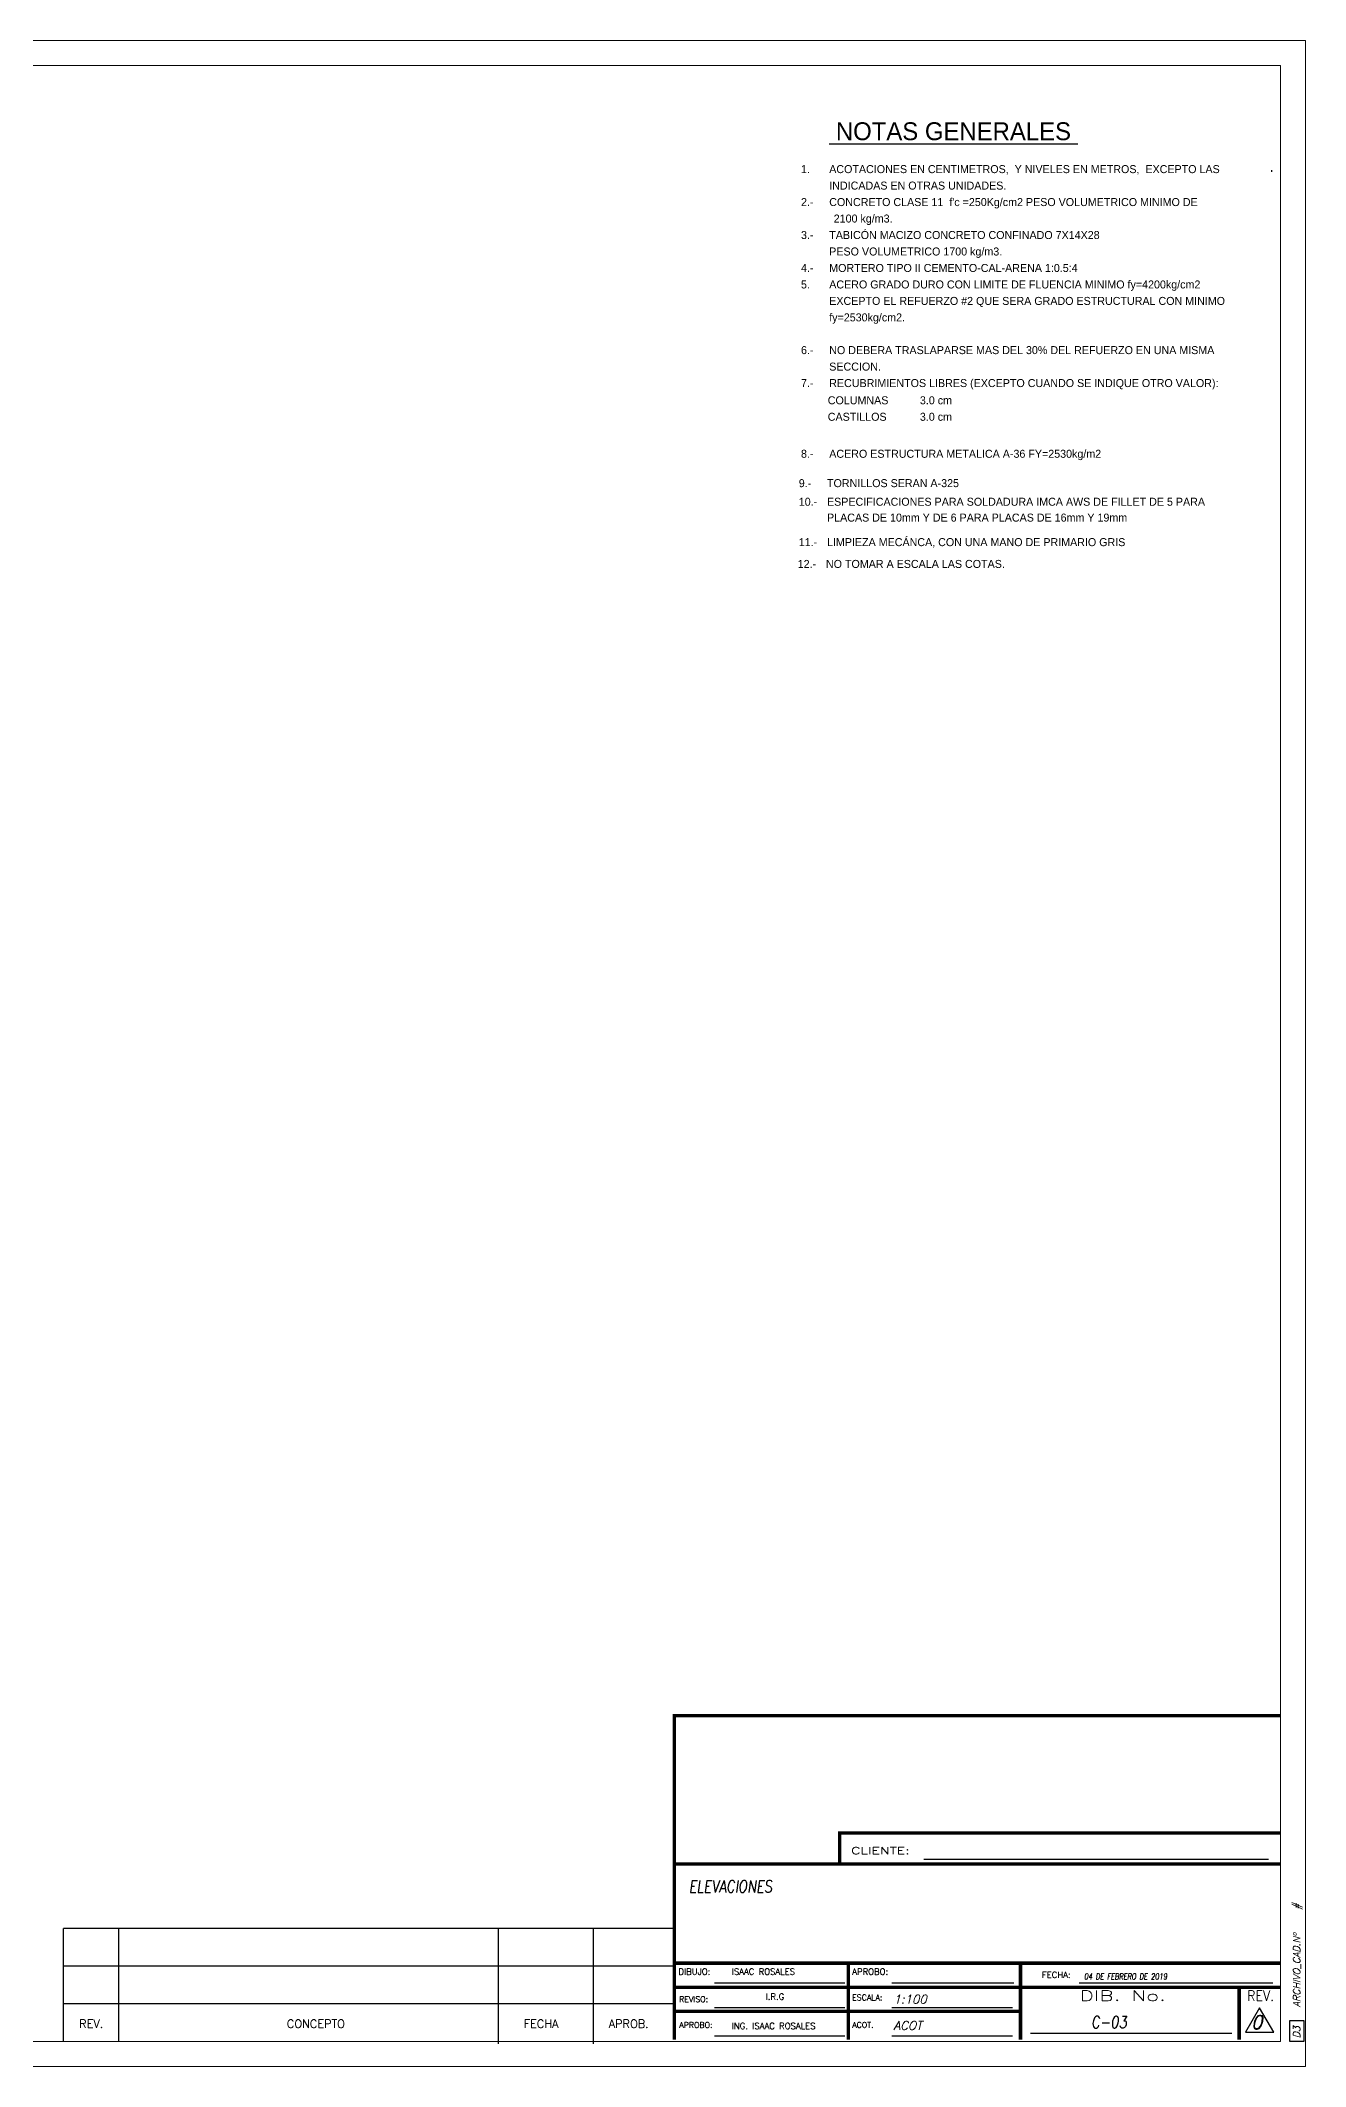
# Model space of a CAD drawing. Header units: millimetres. Extents: x 0 to 11971, y -30495 to 57.
# Drawn here: x 248.4 to 284.3, y 0 to 57.4 of the extents above; entities that cross this region are included whole.
import ezdxf
from ezdxf.enums import TextEntityAlignment as Align

# ---------------------------------------------------------------- set-up
doc = ezdxf.new("R2010")
doc.units = ezdxf.units.MM
for name, pattern in [('CENTER', [50.8, 31.75, -6.35, 6.35, -6.35]), ('HIDDEN', [9.525, 6.35, -3.175]), ('PHANTOM', [2.5, 1.25, -0.25, 0.25, -0.25, 0.25, -0.25])]:
    doc.linetypes.add(name, pattern=pattern)
for name, color, linetype in [('1', 2, 'CENTER'), ('2', 4, 'Continuous'), ('3', 4, 'Continuous'), ('4', 3, 'HIDDEN'), ('6', 7, 'Continuous'), ('7', 1, 'PHANTOM'), ('C', 11, 'Continuous'), ('NOTAS', 5, 'Continuous'), ('TITULO', 242, 'Continuous')]:
    doc.layers.add(name, color=color, linetype=linetype)
doc.styles.add('LEROY', font='stylu.ttf')
doc.styles.add('ROMAND', font='romand.shx', dxfattribs={"width": 0.8, "oblique": 8})

# ---------------------------------------------------------------- blocks, each defined once
blk = doc.blocks.new('NOTAS')
at = {"layer": 'NOTAS', "color": 5}
blk.add_line((156.122, 134.198), (156.122, 134.239), dxfattribs=at)
at = {"layer": 'NOTAS', "color": 5, "style": 'LEROY'}
for s, p in [('1.', (146.118, 134.173)), ('ACOTACIONES EN CENTIMETROS,  Y NIVELES EN METROS,  EXCEPTO LAS', (146.718, 134.173)), ('INDICADAS EN OTRAS UNIDADES.', (146.718, 133.823)), ('2.-', (146.118, 133.473)), ("CONCRETO CLASE 11  f'c =250Kg/cm2 PESO VOLUMETRICO MINIMO DE", (146.718, 133.473)), ('TABICÓN MACIZO CONCRETO CONFINADO 7X14X28', (146.718, 132.773)), ('  2100 kg/m3.', (146.687, 133.123)), ('3.-', (146.118, 132.773)), ('PESO VOLUMETRICO 1700 kg/m3.', (146.718, 132.423)), ('4.-', (146.118, 132.073)), ('MORTERO TIPO II CEMENTO-CAL-ARENA 1:0.5:4', (146.718, 132.073)), ('5.', (146.118, 131.723)), ('ACERO GRADO DURO CON LIMITE DE FLUENCIA MINIMO fy=4200kg/cm2', (146.718, 131.723)), ('EXCEPTO EL REFUERZO #2 QUE SERA GRADO ESTRUCTURAL CON MINIMO', (146.718, 131.373)), ('fy=2530kg/cm2.', (146.718, 131.023)), ('6.-', (146.118, 130.328)), ('NO DEBERA TRASLAPARSE MAS DEL 30% DEL REFUERZO EN UNA MISMA', (146.718, 130.328)), ('SECCION.', (146.718, 129.978)), ('7.-', (146.118, 129.628)), ('RECUBRIMIENTOS LIBRES (EXCEPTO CUANDO SE INDIQUE OTRO VALOR):', (146.718, 129.628)), ('COLUMNAS', (146.687, 129.262)), ('3.0 cm', (148.645, 129.262)), ('CASTILLOS', (146.687, 128.912)), ('3.0 cm', (148.645, 128.912)), ('8.-', (146.118, 128.126)), ('ACERO ESTRUCTURA METALICA A-36 FY=2530kg/m2', (146.718, 128.126)), ('9.-', (146.071, 127.502)), ('TORNILLOS SERAN A-325', (146.671, 127.502)), ('10.-', (146.071, 127.107)), ('ESPECIFICACIONES PARA SOLDADURA IMCA AWS DE FILLET DE 5 PARA ', (146.671, 127.107)), ('PLACAS DE 10mm Y DE 6 PARA PLACAS DE 16mm Y 19mm', (146.671, 126.77)), ('11.-', (146.071, 126.249)), ('LIMPIEZA MECÁNCA, CON UNA MANO DE PRIMARIO GRIS', (146.671, 126.249)), ('12.-', (146.048, 125.786)), ('NO TOMAR A ESCALA LAS COTAS.', (146.648, 125.786))]:
    blk.add_text(s, height=0.17, dxfattribs=at).set_placement(p)
at = {"layer": 'TITULO', "style": 'LEROY'}
blk.add_text('%%U NOTAS GENERALES ', height=0.38, dxfattribs=at).set_placement((146.718, 134.873))

msp = doc.modelspace()

# ---------------------------------------------------------------- linework, layer by layer
at = {"layer": '4', "color": 4, "linetype": 'Continuous'}
for p, q in [((266.3858, 3.9116), (249.077, 3.9116)), ((249.077, 1.7767), (249.077, 3.9116)), ((250.6416, 1.7767), (250.6416, 3.9116)), ((261.4049, 1.7105), (261.4049, 3.9116)), ((264.0994, 0.6431), (264.0994, 3.9116)), ((266.3858, 2.8441), (249.077, 2.8441)), ((249.077, 0.7093), (249.077, 2.8441)), ((250.6416, 0.7093), (250.6416, 2.8441)), ((261.4049, 0.6431), (261.4049, 2.8441)), ((266.3858, 1.7767), (249.077, 1.7767))]:
    msp.add_line(p, q, dxfattribs=at)
at = {"layer": '6', "lineweight": 0}
for points in [[(198.914, 57.3838), (284.2738, 57.3838), (284.2738, 0), (198.914, 0)], [(199.6233, 56.6745), (283.5645, 56.6745), (283.5645, 0.7093), (199.6233, 0.7093)]]:
    msp.add_lwpolyline(points, close=True, dxfattribs=at)
at = {"layer": '6', "const_width": 0.0976}
for points in [[(283.5645, 9.934), (266.3858, 9.934), (266.3858, 0.759)], [(283.5645, 6.6154), (271.0709, 6.6154), (271.0709, 5.7369)], [(283.5645, 5.7369), (266.3858, 5.7369)], [(283.5645, 2.926), (266.3858, 2.926)], [(271.3185, 0.759), (271.3185, 2.926)], [(276.1988, 0.759), (276.1988, 2.926)], [(282.3932, 0.759), (282.3932, 2.2428)], [(276.1988, 1.5595), (266.3858, 1.5595)]]:
    msp.add_lwpolyline(points, dxfattribs=at)
at = {"layer": '6', "const_width": 0.0976, "flags": 128}
msp.add_lwpolyline([(283.5645, 2.2428), (266.3858, 2.2428)], dxfattribs=at)
at = {"layer": '7', "color": 7, "linetype": 'Continuous'}
msp.add_line((273.4558, 5.8759), (283.2207, 5.8759), dxfattribs=at)
at = {"layer": '7', "color": 1, "linetype": 'Continuous'}
for p, q in [((267.5252, 2.368), (271.2165, 2.368)), ((272.5485, 2.368), (276.01, 2.368)), ((277.8644, 2.3675), (283.3509, 2.3675)), ((267.5252, 1.6737), (271.2165, 1.6737)), ((272.5485, 1.6737), (275.9735, 1.6737)), ((267.5252, 0.8698), (271.2165, 0.8698)), ((272.5485, 0.8698), (275.9735, 0.8698)), ((276.4847, 0.9423), (282.1822, 0.9423))]:
    msp.add_line(p, q, dxfattribs=at)
at = {"layer": '7'}
for points in [[(282.9742, 1.6651), (282.5714, 0.9674), (283.377, 0.9674)], [(283.833, 0.7093), (283.833, 1.3023), (284.224, 1.3023), (284.224, 0.7093)]]:
    msp.add_lwpolyline(points, close=True, dxfattribs=at)

# ---------------------------------------------------------------- block references
at = {"layer": 'C', "xscale": 1.333333333333333, "yscale": 1.333333333333333, "zscale": 1.333333333333333}
msp.add_blockref('NOTAS', (75.153, -125.2693), dxfattribs=at)

# ---------------------------------------------------------------- texts
at = {"layer": '1', "color": 1, "linetype": 'Continuous', "style": 'ROMAND', "width": 1.359613}
msp.add_text('CLIENTE:', height=0.19521, dxfattribs=at).set_placement((271.3995, 6.0181), (273.0551, 6.0181), align=Align.FIT)
at = {"layer": '1', "style": 'ROMAND', "oblique": 15}
for tag, p, s in [('1:100', (272.5998, 1.7839), 'ESCALA'), ('ACOT', (272.5998, 1.0404), 'mm')]:
    msp.add_attdef(tag, p, s, height=0.24402, dxfattribs=at)
at = {"layer": '2', "color": 2, "linetype": 'CENTER', "style": 'ROMAND'}
for s, height, p in [('DIBUJO:', 0.17569, (266.5045, 2.5999)), ('ISAAC ROSALES', 0.175691, (268.0161, 2.5999)), ('APROBO:', 0.17569, (271.4293, 2.5999)), ('FECHA:', 0.17569, (276.8041, 2.5075)), ('REVISO:', 0.16268, (266.5209, 1.8241)), ('I.R.G', 0.17569, (268.9753, 1.8916)), ('ESCALA:', 0.16268, (271.4248, 1.8718)), ('APROBO:', 0.16268, (266.5278, 1.0935)), ('ING. ISAAC ROSALES ', 0.175691, (268.0161, 1.0605)), ('ACOT.', 0.16268, (271.428, 1.0951))]:
    msp.add_text(s, height=height, dxfattribs=at).set_placement(p)
for s, width, p, p2 in [('DIB. No.', 1.349923, (277.8726, 1.8559), (280.3196, 1.8559)), ('REV.', 0.833399, (282.6204, 1.8559), (283.3874, 1.8559))]:
    msp.add_text(s, height=0.29282, dxfattribs=dict(at, width=width)).set_placement(p, p2, align=Align.FIT)
at = {"layer": '2', "style": 'ROMAND', "oblique": 15}
msp.add_attdef('#', (284.1203, 4.4419), '', height=0.1952, rotation=90, dxfattribs=at)
at = {"layer": '2', "style": 'ROMAND', "oblique": 15, "flags": 2}
for tag, p, s, height in [('ARCHIVO_CAD.Nº', (284.1203, 1.6788), 'ARCHIVO CAD.No. ESRO ESTRUCTURAS Y MONTAJE', 0.195212), ('D3', (284.1203, 0.7989), 'D3', 0.19521)]:
    msp.add_attdef(tag, p, s, height=height, rotation=90, dxfattribs=at)
at = {"layer": '3', "color": 3, "linetype": 'Continuous', "style": 'ROMAND'}
for s, p in [('REV.', (249.5224, 1.0925)), ('APROB.', (264.5285, 1.0925))]:
    msp.add_text(s, height=0.23425, dxfattribs=at).set_placement(p)
at = {"layer": '3', "linetype": 'Continuous', "style": 'ROMAND'}
for s, p in [('CONCEPTO', (255.4072, 1.0925)), ('FECHA', (262.1203, 1.0925))]:
    msp.add_text(s, height=0.23425, dxfattribs=at).set_placement(p)
at = {"layer": '6', "lineweight": 0, "style": 'ROMAND', "oblique": 8, "width": 0.8}
for s, height, p in [('ELEVACIONES', 0.339462, (266.7952, 4.9316)), ('04 DE FEBRERO DE 2019', 0.169731, (277.9983, 2.4648)), ('C-03', 0.33946, (278.1985, 1.0871))]:
    msp.add_text(s, height=height, dxfattribs=at).set_placement(p)
at = {"layer": '7', "style": 'ROMAND', "oblique": 15}
msp.add_attdef('0', text='0', height=0.3904, dxfattribs=at).set_placement((282.8868, 1.2535), align=Align.MIDDLE)

doc.saveas('drawing.dxf')
